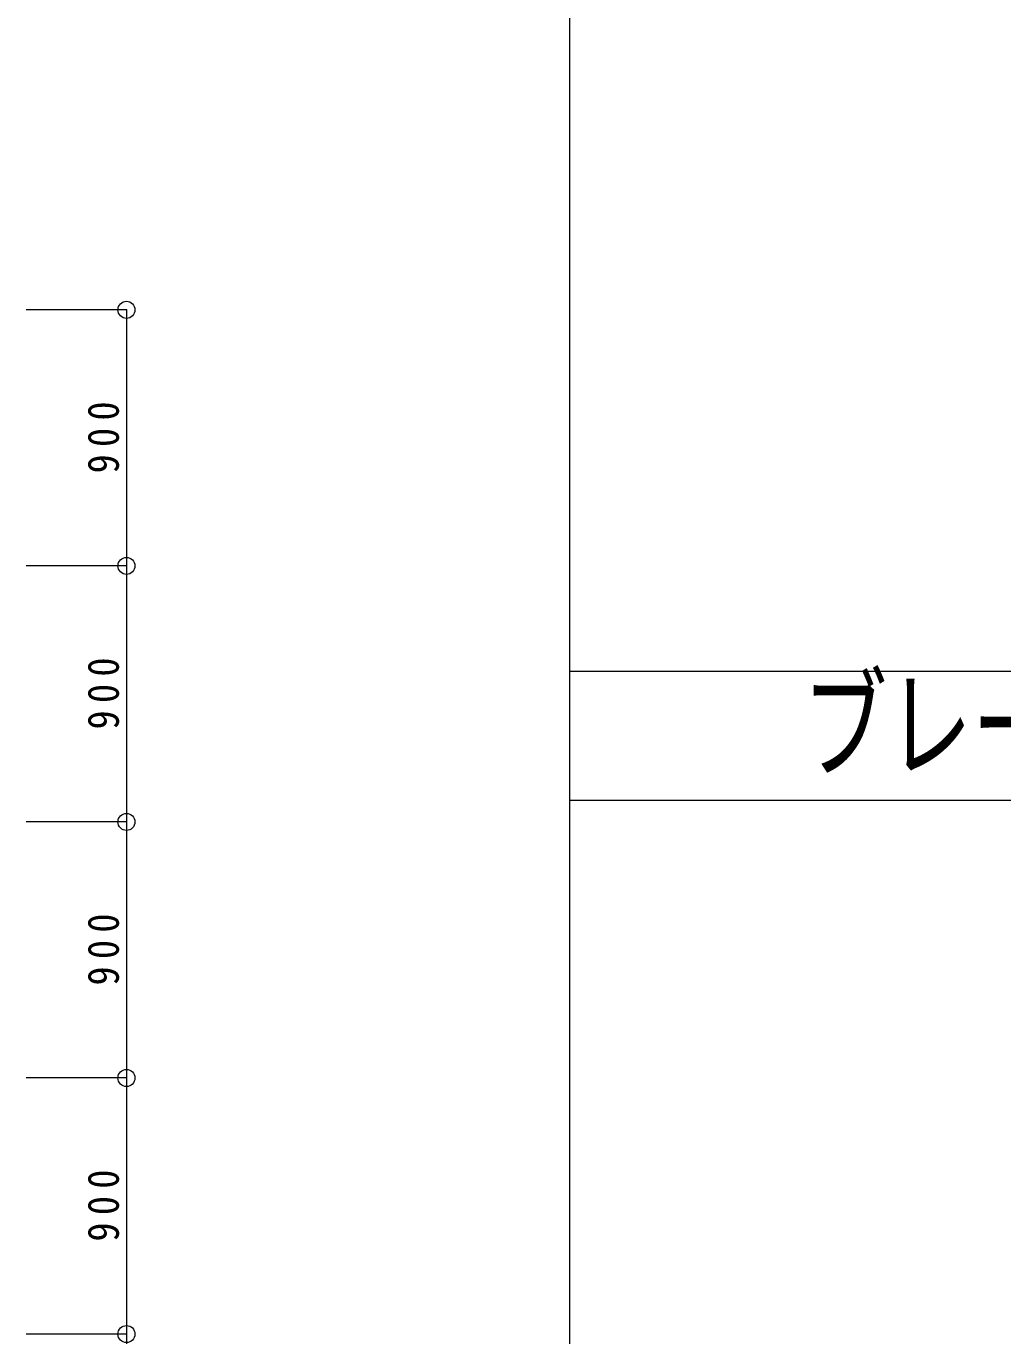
# Model space of a CAD drawing. Units: millimetres on the paper, enlarged 40 times, with parts at other scales. Extents: x -7707 to 7893, y -5335 to 5359.
# Drawn here: x -256 to 1118, y 914 to 2755 of the extents above; entities that cross this region are included whole.
import ezdxf
from ezdxf.enums import TextEntityAlignment as Align

# ---------------------------------------------------------------- set-up
doc = ezdxf.new("R2010")
doc.units = ezdxf.units.MM
doc.header["$LTSCALE"] = 40
doc.header["$PDMODE"] = 32
doc.header["$PDSIZE"] = 24
for name, color, linetype, lineweight in [('A-5_寸法', 4, 'Continuous', 9), ('F-2_メイン・クロス', 3, 'Continuous', 18), ('F-6_文字', 7, 'Continuous', 18)]:
    doc.layers.add(name, color=color, linetype=linetype, lineweight=lineweight)
doc.styles.add('ＭＳ ゴシック', font='')
doc.styles.get('ＭＳ ゴシック').set_extended_font_data('MS Gothic')

msp = doc.modelspace()

# ---------------------------------------------------------------- linework, layer by layer
at = {"layer": 'A-5_寸法'}
for p, q in [((-114.63, 2356.56), (-255.61, 2356.56)), ((-114.63, 2356.56), (-114.63, 1996.56)), ((-114.63, 1996.56), (-255.61, 1996.56)), ((-114.63, 1996.56), (-114.63, 1636.56)), ((-114.63, 1636.56), (-255.61, 1636.56)), ((-114.63, 1636.56), (-114.63, 1276.56)), ((-114.63, 1276.56), (-255.61, 1276.56)), ((-114.63, 1276.56), (-114.63, 916.56)), ((-114.63, 916.56), (-255.61, 916.56)), ((-114.63, 916.56), (-114.63, 556.56))]:
    msp.add_line(p, q, dxfattribs=at)
at = {"layer": 'A-5_寸法', "color": 7}
for p in [(-114.63, 2356.56), (-114.63, 1996.56), (-114.63, 1636.56), (-114.63, 1276.56), (-114.63, 916.56)]:
    msp.add_point(p, dxfattribs=at)
at = {"layer": 'F-2_メイン・クロス'}
for p, q in [((508.14, 5122.85), (508.14, -1426.27)), ((7893.18, 1848.29), (508.14, 1848.29)), ((7893.18, 1666.69), (508.14, 1666.69))]:
    msp.add_line(p, q, dxfattribs=at)

# ---------------------------------------------------------------- texts
at = {"layer": 'A-5_寸法', "color": 7, "char_height": 43.99, "attachment_point": 7, "rotation": 90, "style": 'ＭＳ ゴシック'}
for insert in [(-124.63, 2126.56), (-124.63, 1766.56), (-124.63, 1406.56), (-124.63, 1046.56)]:
    msp.add_mtext('\\T1.38;\\W0.9;900', dxfattribs=dict(at, insert=insert))
at = {"layer": 'F-6_文字', "style": 'ＭＳ ゴシック', "width": 0.7}
msp.add_text('ブレース設置部詳細（メインTバー平行方向、Ｖ字配置）', height=124.6, dxfattribs=at).set_placement((836.32, 1674.22), align=Align.BOTTOM_LEFT)

doc.saveas('drawing.dxf')
